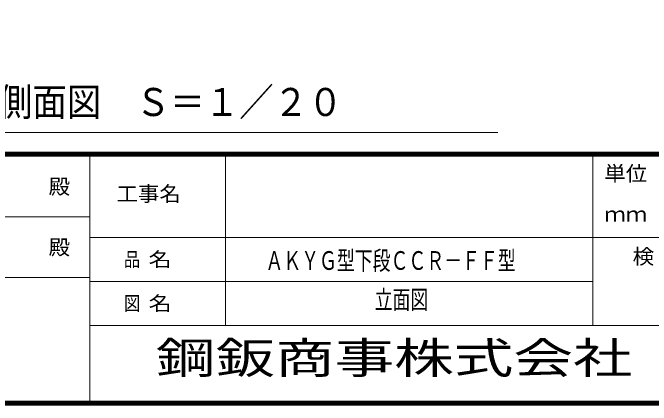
# Model space of a CAD drawing. Units: millimetres, scale not verified. Extents: x -5740 to 5740, y -4020 to 4020.
# Drawn here: x 2886 to 4486, y -4020 to -3037 of the extents above; entities that cross this region are included whole.
import ezdxf
from ezdxf.enums import TextEntityAlignment as Align

# ---------------------------------------------------------------- set-up
doc = ezdxf.new("R2010")
doc.units = ezdxf.units.MM
doc.header["$LTSCALE"] = 10
doc.layers.add('0-1_0-00', color=4, linetype='Continuous', lineweight=18)
doc.layers.add('0-B_2ラック-F寸法', color=3, linetype='Continuous', lineweight=18)
doc.styles.add('ＭＳ ゴシック', font='')
doc.styles.get('ＭＳ ゴシック').set_extended_font_data('MS Gothic')

msp = doc.modelspace()

# ---------------------------------------------------------------- linework, layer by layer
at = {"layer": '0-1_0-00', "color": 5}
for p, q in [((-5730.29, -3385.87), (5729.71, -3385.87)), ((5729.71, -3386.87), (-5730.29, -3386.87)), ((-5730.29, -3387.87), (5729.71, -3387.87)), ((5729.71, -3388.87), (-5730.29, -3388.87)), ((-5730.29, -3389.87), (5729.71, -3389.87)), ((5729.71, -3390.87), (-5730.29, -3390.87)), ((-5730.29, -3391.87), (5729.71, -3391.87)), ((5729.71, -3392.87), (-5730.29, -3392.87)), ((-5730.29, -3393.87), (5729.71, -3393.87)), ((5729.71, -3394.87), (-5730.29, -3394.87)), ((-5730.29, -3395.87), (5729.71, -3395.87)), ((3079.71, -3395.87), (3079.71, -4019.87)), ((3419.71, -3819.87), (3419.71, -3395.87)), ((4339.71, -3819.87), (4339.71, -3395.87)), ((3079.71, -3547.87), (1559.71, -3547.87)), ((5179.71, -3599.87), (3079.71, -3599.87)), ((1559.71, -3699.87), (3079.71, -3699.87)), ((3079.71, -3709.87), (4339.71, -3709.87)), ((5739.71, -3819.87), (3079.71, -3819.87))]:
    msp.add_line(p, q, dxfattribs=at)
for points in [[(5739.71, 4020.13), (-5740.29, 4020.13), (-5740.29, -4019.87), (5739.71, -4019.87)], [(5738.71, 4019.13), (5738.71, -4018.87), (-5739.29, -4018.87), (-5739.29, 4019.13)], [(5737.71, 4018.13), (5737.71, -4017.87), (-5738.29, -4017.87), (-5738.29, 4018.13)], [(5736.71, 4017.13), (5736.71, -4016.87), (-5737.29, -4016.87), (-5737.29, 4017.13)], [(5735.71, 4016.13), (5735.71, -4015.87), (-5736.29, -4015.87), (-5736.29, 4016.13)], [(5734.71, 4015.13), (5734.71, -4014.87), (-5735.29, -4014.87), (-5735.29, 4015.13)], [(5733.71, 4014.13), (5733.71, -4013.87), (-5734.29, -4013.87), (-5734.29, 4014.13)], [(5732.71, 4013.13), (5732.71, -4012.87), (-5733.29, -4012.87), (-5733.29, 4013.13)], [(5731.71, 4012.13), (5731.71, -4011.87), (-5732.29, -4011.87), (-5732.29, 4012.13)], [(5730.71, 4011.13), (5730.71, -4010.87), (-5731.29, -4010.87), (-5731.29, 4011.13)], [(5729.71, 4010.13), (5729.71, -4009.87), (-5730.29, -4009.87), (-5730.29, 4010.13)]]:
    msp.add_lwpolyline(points, close=True, dxfattribs=at)
at = {"layer": '0-B_2ラック-F寸法'}
msp.add_line((4101.61, -3336.6), (2181.61, -3336.6), dxfattribs=at)

# ---------------------------------------------------------------- texts
at = {"layer": '0-1_0-00', "color": 7, "style": 'ＭＳ ゴシック'}
for s, height, width, p in [('単位', 37.51, 1.05, (4368.27, -3469.34)), ('殿', 37.51, 1.05, (2976.27, -3502.34)), ('工事名', 37.51, 1.05, (3146.27, -3520.34)), ('ｍｍ', 37.51, 1.05, (4368.27, -3571.34)), ('殿', 37.51, 1.05, (2976.27, -3654.34)), ('ＡＫＹＧ型下段ＣＣＲ－ＦＦ型', 46.89, 0.7, (3519.44, -3694.87)), ('検\u3000\u3000図', 37.51, 1.05, (4439.27, -3677.34)), ('品 ', 35.43, 0.85, (3164.77, -3683.03)), ('名', 35.43, 1.2, (3226.53, -3683.03)), ('立面図', 46.89, 0.7, (3792.91, -3792.96)), ('名', 35.43, 1.2, (3226.53, -3793.03)), ('図 ', 35.43, 0.85, (3164.77, -3793.03)), ('鋼鈑商事株式会社', 78.15, 1.4, (3245, -3963.95))]:
    msp.add_text(s, height=height, dxfattribs=dict(at, width=width)).set_placement(p, align=Align.BOTTOM_LEFT)
at = {"layer": '0-B_2ラック-F寸法', "color": 7, "style": 'ＭＳ ゴシック', "width": 0.9}
msp.add_text('上段操作時\u3000側面図\u3000Ｓ＝１／２０', height=70.33, dxfattribs=at).set_placement((2331.12, -3316.6), align=Align.BOTTOM_LEFT)

doc.saveas('drawing.dxf')
